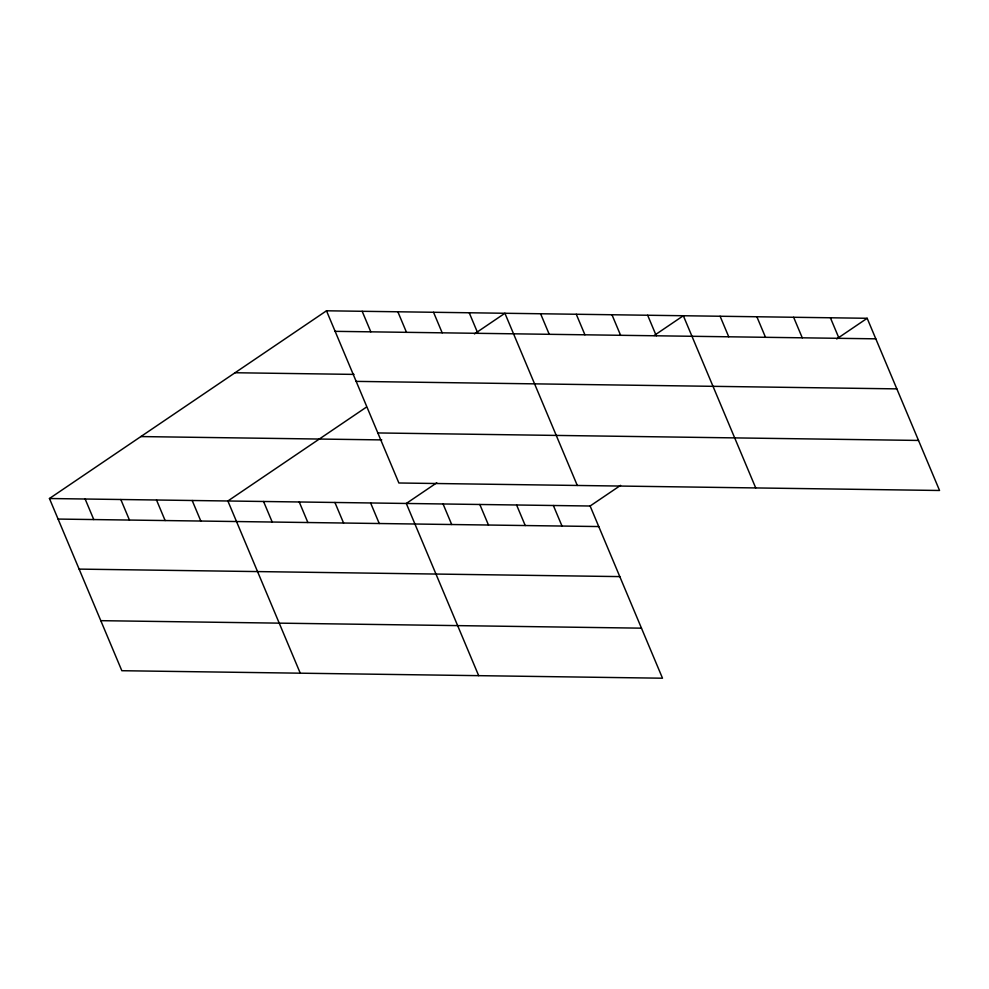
<?xml version="1.0" encoding="UTF-8"?>
<svg xmlns="http://www.w3.org/2000/svg" width="989" height="989" viewBox="0 0 989 989"><rect width="100%" height="100%" fill="white"/><g stroke="black" fill="none" stroke-linecap="round" stroke-linejoin="round"><path stroke-width="1.48" d="M49.45 498.518L590.124 506.009L662.506 678.207L121.832 670.715L49.45 498.518L326.494 310.793L867.168 318.285L939.55 490.482L398.876 482.991L326.494 310.793M366.4 407.134L227.878 500.99L300.26 673.188M474.436 333.923L504.909 313.266L577.292 485.463M436.767 482.817L406.294 503.463L478.676 675.66M654.137 335.531L683.337 315.738L755.72 487.936M590.124 506.009L620.598 485.364M836.694 338.943L867.168 318.285M335.123 331.34L875.797 338.831M235.073 372.742L354.013 374.398M356.164 381.383L896.838 388.875M377.835 432.947L918.509 440.439M140.871 436.569L381.742 439.907M58.079 519.064L598.765 526.556M79.12 569.108L619.794 576.599M100.791 620.672L641.465 628.163M830.401 317.778L839.031 338.325M793.635 317.271L802.264 337.805M756.869 316.764L765.498 337.298M720.103 316.245L728.732 336.792M647.659 315.244L656.288 335.79M611.968 314.749L620.598 335.296M576.278 314.255L584.919 334.801M540.6 313.76L549.229 334.307M553.358 505.503L561.999 526.037M469.231 312.771L477.86 333.318M516.592 504.996L525.233 525.53M433.541 312.277L442.182 332.823M479.826 504.489L488.467 525.023M397.862 311.782L406.491 332.329M362.172 311.288L370.813 331.834M443.06 503.97L451.701 524.516M370.615 502.968L379.244 523.515M334.925 502.474L343.566 523.02M299.247 501.979L307.876 522.526M263.556 501.485L272.198 522.031M192.187 500.496L200.816 521.042M156.509 500.001L165.138 520.548M120.819 499.507L129.448 520.053M85.141 499.012L93.77 519.559"/></g></svg>
